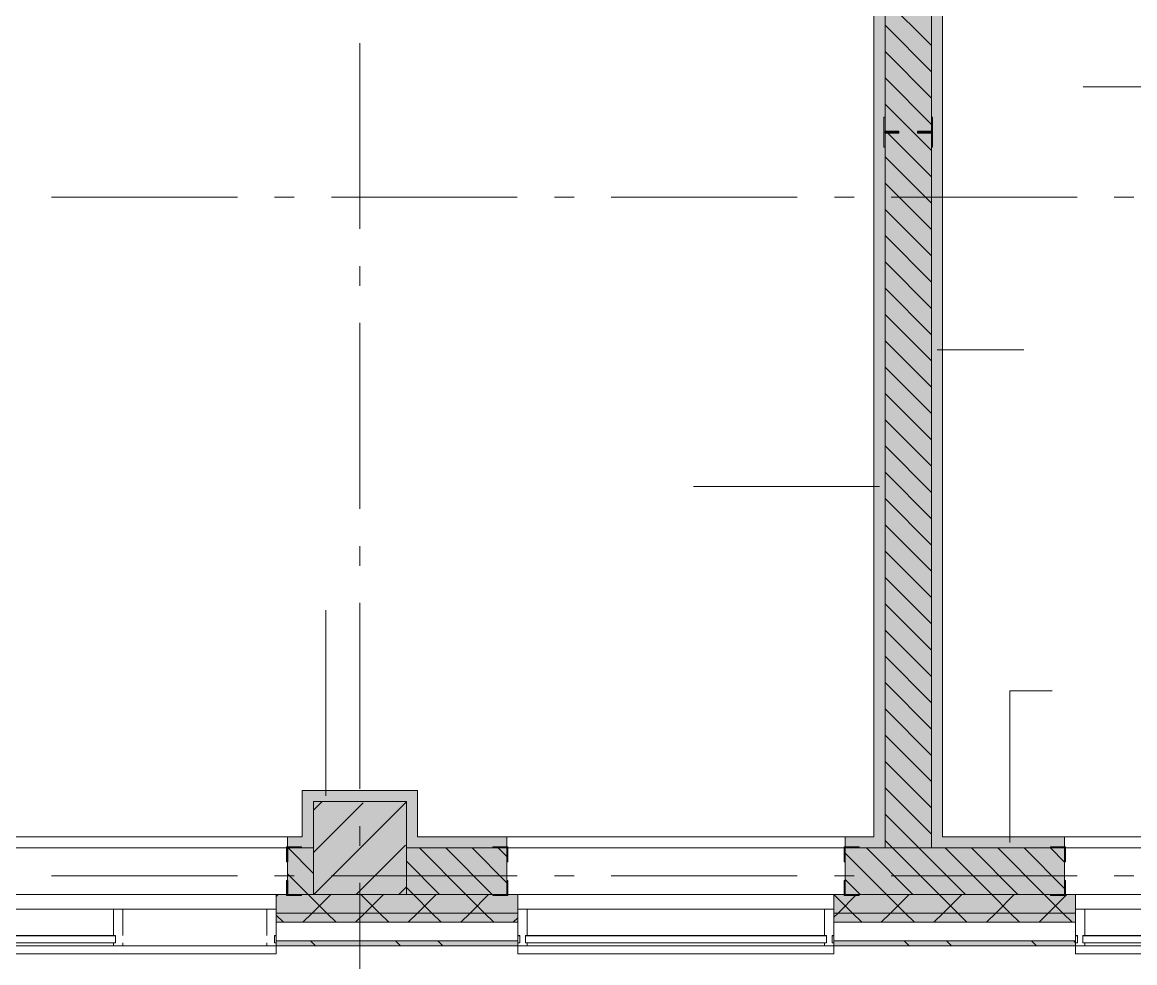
# Model space of a CAD drawing. Header units: millimetres. Extents: x -537608 to 253996, y -217170 to 186033.
# Drawn here: x -287293 to -281308, y 91054 to 96113 of the extents above; entities that cross this region are included whole.
import ezdxf

# ---------------------------------------------------------------- set-up
doc = ezdxf.new("R2010")
doc.units = ezdxf.units.MM
doc.layers.add('PDF _Геометрия', color=7, linetype='Continuous')
doc.layers.add('PDF _Сплошная заливка', color=7, linetype='Continuous', true_color=0xffffff)

msp = doc.modelspace()

# ---------------------------------------------------------------- hatches: boundary and pattern name
at = {"layer": 'PDF _Сплошная заливка', "transparency": 33554559}
for points in [[(-282651.1793, 91671.2676), (-282401.1869, 91671.2676), (-282401.1869, 99171.2642), (-282651.1793, 99171.2642), (-282651.1793, 91869.1886)], [(-285726.1825, 91421.2666), (-285226.1806, 91421.2666), (-285226.1806, 91921.2686), (-285726.1825, 91921.2686), (-285726.1825, 91869.1886)]]:
    msp.add_hatch(color=256, dxfattribs=at).paths.add_polyline_path(points)
at = {"layer": 'PDF _Сплошная заливка', "true_color": 0xff7d7d, "transparency": 33554559}
for points in [[(-282401.1869, 91731.2661), (-282341.1798, 91731.2661), (-282341.1798, 98741.2656), (-282401.1869, 98741.2656), (-282401.1869, 92577.1358)], [(-285226.1806, 91921.2686), (-285226.1806, 91981.2671), (-285786.181, 91981.2671), (-285786.181, 91921.2686), (-285726.1825, 91921.2686)], [(-285226.1806, 91731.2661), (-285166.182, 91731.2661), (-285166.182, 91981.2671), (-285226.1806, 91981.2671), (-285226.1806, 91869.1886)]]:
    msp.add_hatch(color=11, dxfattribs=at).paths.add_polyline_path(points)
h = msp.add_hatch(color=11, dxfattribs=at)
h.paths.add_polyline_path([(-285786.181, 91671.2676), (-285786.181, 91731.2661), (-285865.7369, 91731.2661), (-285865.7369, 91671.2676)], flags=0)
h.paths.add_polyline_path([(-287958.8642, 91671.2676), (-287685.7319, 91671.2676), (-287685.7319, 91731.2661), (-288226.1835, 91731.2661), (-288226.1835, 91671.2676)], flags=0)
h = msp.add_hatch(color=11, dxfattribs=at)
h.paths.add_polyline_path([(-282711.1864, 91671.2676), (-282711.1864, 91731.2661), (-282865.734, 91731.2661), (-282865.734, 91671.2676)], flags=0)
h.paths.add_polyline_path([(-285036.824, 91671.2676), (-284685.7376, 91671.2676), (-284685.7376, 91731.2661), (-285226.1806, 91731.2661), (-285226.1806, 91671.2676)], flags=0)
h = msp.add_hatch(color=11, dxfattribs=at)
h.paths.add_polyline_path([(-279786.1838, 91671.2676), (-279786.1838, 91731.2661), (-279865.7397, 91731.2661), (-279865.7397, 91671.2676)], flags=0)
h.paths.add_polyline_path([(-281697.3434, 91671.2676), (-281685.7347, 91671.2676), (-281685.7347, 91731.2661), (-282401.1869, 91731.2661), (-282401.1869, 91671.2676)], flags=0)
at = {"layer": 'PDF _Сплошная заливка', "transparency": 33554559}
h = msp.add_hatch(color=256, dxfattribs=at)
h.paths.add_polyline_path([(-233692.3661, 91421.2666), (-233626.193, 91421.2666), (-233626.193, 91671.2676), (-234066.1921, 91671.2676), (-234066.1921, 91421.2666)], flags=0)
h.paths.add_polyline_path([(-239119.0147, 91421.2666), (-238826.1914, 91421.2666), (-238826.1914, 91671.2676), (-239126.1905, 91671.2676), (-239126.1905, 91421.2666)], flags=0)
h.paths.add_polyline_path([(-235886.1913, 91421.2666), (-235886.1913, 91671.2676), (-237006.1922, 91671.2676), (-237006.1922, 91421.2666), (-236196.9723, 91421.2666)], flags=0)
h.paths.add_polyline_path([(-243293.3633, 91421.2666), (-243176.191, 91421.2666), (-243176.191, 91671.2676), (-243565.7421, 91671.2676), (-243565.7421, 91421.2666)], flags=0)
h.paths.add_polyline_path([(-241826.1901, 91421.2666), (-241826.1901, 91671.2676), (-242126.1913, 91671.2676), (-242126.1913, 91421.2666), (-242041.0592, 91421.2666)], flags=0)
h.paths.add_polyline_path([(-240006.1909, 91421.2666), (-239626.1902, 91421.2666), (-239626.1902, 91671.2676), (-240006.1909, 91671.2676), (-240006.1909, 91515.2129)], flags=0)
h.paths.add_polyline_path([(-242676.189, 91421.2666), (-242626.1889, 91421.2666), (-242626.1889, 91671.2676), (-242676.189, 91671.2676), (-242676.189, 91571.9777)], flags=0)
h.paths.add_polyline_path([(-246565.7407, 91421.2666), (-246176.1896, 91421.2666), (-246176.1896, 91671.2676), (-246565.7407, 91671.2676), (-246565.7407, 91515.2129)], flags=0)
h.paths.add_polyline_path([(-245385.7414, 91421.2666), (-245385.7414, 91671.2676), (-245676.192, 91671.2676), (-245676.192, 91421.2666)], flags=0)
h.paths.add_polyline_path([(-248720.0118, 91421.2666), (-248385.7443, 91421.2666), (-248385.7443, 91671.2676), (-249565.7436, 91671.2676), (-249565.7436, 91421.2666), (-249137.4437, 91421.2666)], flags=0)
h.paths.add_polyline_path([(-252476.9243, 91421.2666), (-252176.1868, 91421.2666), (-252176.1868, 91671.2676), (-252565.7423, 91671.2676), (-252565.7423, 91421.2666)], flags=0)
h.paths.add_polyline_path([(-251385.7429, 91421.2666), (-251385.7429, 91671.2676), (-251676.1892, 91671.2676), (-251676.1892, 91421.2666), (-251642.052, 91421.2666)], flags=0)
h.paths.add_polyline_path([(-255565.7409, 91421.2666), (-255176.1898, 91421.2666), (-255176.1898, 91671.2676), (-255565.7409, 91671.2676), (-255565.7409, 91515.2129)], flags=0)
h.paths.add_polyline_path([(-257486.1367, 91421.2666), (-257385.7402, 91421.2666), (-257385.7402, 91671.2676), (-258565.7395, 91671.2676), (-258565.7395, 91421.2666), (-258321.009, 91421.2666)], flags=0)
h.paths.add_polyline_path([(-254385.7415, 91421.2666), (-254385.7415, 91671.2676), (-254676.1879, 91671.2676), (-254676.1879, 91421.2666), (-254564.0965, 91421.2666)], flags=0)
h.paths.add_polyline_path([(-261243.0492, 91421.2666), (-261176.187, 91421.2666), (-261176.187, 91671.2676), (-261565.7382, 91671.2676), (-261565.7382, 91421.2666)], flags=0)
h.paths.add_polyline_path([(-260385.7388, 91421.2666), (-260385.7388, 91671.2676), (-260676.1851, 91671.2676), (-260676.1851, 91421.2666), (-260408.1812, 91421.2666)], flags=0)
h.paths.add_polyline_path([(-264176.1857, 91421.2666), (-264176.1857, 91671.2676), (-264565.7411, 91671.2676), (-264565.7411, 91421.2666)], flags=0)
h.paths.add_polyline_path([(-266669.6977, 91421.2666), (-266385.7404, 91421.2666), (-266385.7404, 91671.2676), (-267560.7406, 91671.2676), (-267560.7406, 91421.2666), (-267504.57, 91421.2666)], flags=0)
h.paths.add_polyline_path([(-263676.1881, 91421.2666), (-263385.7374, 91421.2666), (-263385.7374, 91671.2676), (-263676.1881, 91671.2676), (-263676.1881, 91506.6485)], flags=0)
h.paths.add_polyline_path([(-269380.7398, 91421.2666), (-269380.7398, 91671.2676), (-269676.1853, 91671.2676), (-269676.1853, 91421.2666), (-269591.7422, 91421.2666)], flags=0)
h.paths.add_polyline_path([(-270176.1872, 91421.2666), (-270176.1872, 91671.2676), (-270566.3541, 91671.2676), (-270566.3541, 91421.2666), (-270426.6102, 91421.2666)], flags=0)
h.paths.add_polyline_path([(-273348.6546, 91421.2666), (-273176.1859, 91421.2666), (-273176.1859, 91671.2676), (-273565.737, 91671.2676), (-273565.737, 91421.2666)], flags=0)
h.paths.add_polyline_path([(-275676.1826, 91421.2666), (-275385.7362, 91421.2666), (-275385.7362, 91671.2676), (-275676.1826, 91671.2676)], flags=0)
h.paths.add_polyline_path([(-272386.3534, 91421.2666), (-272386.3534, 91671.2676), (-272676.184, 91671.2676), (-272676.184, 91421.2666), (-272513.7824, 91421.2666)], flags=0)
h.paths.add_polyline_path([(-276226.1847, 91421.2666), (-276176.1845, 91421.2666), (-276176.1845, 91671.2676), (-276226.1847, 91671.2676), (-276226.1847, 91555.6756)], flags=0)
h.paths.add_polyline_path([(-276865.7367, 91421.2666), (-276726.1823, 91421.2666), (-276726.1823, 91671.2676), (-276865.7367, 91671.2676), (-276865.7367, 91515.2129)], flags=0)
h.paths.add_polyline_path([(-281685.7347, 91421.2666), (-281685.7347, 91671.2676), (-282865.734, 91671.2676), (-282865.734, 91421.2666), (-281697.3434, 91421.2666)], flags=0)
h.paths.add_polyline_path([(-279865.7397, 91421.2666), (-279726.1853, 91421.2666), (-279726.1853, 91671.2676), (-279865.7397, 91671.2676), (-279865.7397, 91515.2129)], flags=0)
h.paths.add_polyline_path([(-278685.7403, 91421.2666), (-278685.7403, 91671.2676), (-279226.1833, 91671.2676), (-279226.1833, 91421.2666), (-278775.3032, 91421.2666)], flags=0)
h.paths.add_polyline_path([(-284685.7376, 91421.2666), (-284685.7376, 91671.2676), (-285226.1806, 91671.2676), (-285226.1806, 91421.2666), (-285036.824, 91421.2666)], flags=0)
h.paths.add_polyline_path([(-285726.1825, 91421.2666), (-285726.1825, 91671.2676), (-285865.7369, 91671.2676), (-285865.7369, 91421.2666)], flags=0)
h.paths.add_polyline_path([(-288226.1835, 91421.2666), (-287685.7319, 91421.2666), (-287685.7319, 91671.2676), (-288226.1835, 91671.2676)], flags=0)
h.paths.add_polyline_path([(-288793.7365, 91421.2666), (-288726.1855, 91421.2666), (-288726.1855, 91671.2676), (-288865.7313, 91671.2676), (-288865.7313, 91421.2666)], flags=0)
h.paths.add_polyline_path([(-290880.9044, 91421.2666), (-290685.7348, 91421.2666), (-290685.7348, 91671.2676), (-291926.1806, 91671.2676), (-291926.1806, 91421.2666), (-291715.7767, 91421.2666)], flags=0)
h.paths.add_polyline_path([(-299626.1757, 91421.2666), (-299546.1806, 91421.2666), (-299546.1806, 91671.2676), (-299626.1757, 91671.2676), (-299626.1757, 91455.7484)], flags=0)
h.paths.add_polyline_path([(-300126.1777, 91421.2666), (-300126.1777, 91671.2676), (-300803.6776, 91671.2676), (-300803.6776, 91421.2666), (-300481.9058, 91421.2666)], flags=0)
h.paths.add_polyline_path([(-304238.8097, 91421.2666), (-304126.1758, 91421.2666), (-304126.1758, 91671.2676), (-307138.3387, 91671.2676), (-307138.3387, 91421.2666), (-305073.682, 91421.2666)], flags=0)
h.paths.add_polyline_path([(-301803.6815, 91421.2666), (-301803.6815, 91671.2676), (-303626.1825, 91671.2676), (-303626.1825, 91421.2666), (-302151.6419, 91421.2666)], flags=0)
h.paths.add_polyline_path([(-308138.3338, 91421.2666), (-308138.3338, 91671.2676), (-308726.1763, 91671.2676), (-308726.1763, 91421.2666), (-308413.1627, 91421.2666)], flags=0)
h = msp.add_hatch(color=256, dxfattribs=at)
h.paths.add_polyline_path([(-214072.9389, 91321.2663), (-213276.196, 91321.2663), (-213276.196, 91421.2666), (-222460.9308, 91421.2666), (-222460.9308, 91321.2663), (-214907.808, 91321.2663)], flags=0)
h.paths.add_polyline_path([(-224160.9288, 91321.2663), (-224160.9288, 91421.2666), (-232001.1932, 91421.2666), (-232001.1932, 91321.2663), (-224926.2392, 91321.2663)], flags=0)
h.paths.add_polyline_path([(-232851.1922, 91321.2663), (-232851.1922, 91421.2666), (-234126.1928, 91421.2666), (-234126.1928, 91321.2663), (-233126.1932, 91321.2663)], flags=0)
h.paths.add_polyline_path([(-236196.9723, 91321.2663), (-235826.1928, 91321.2663), (-235826.1928, 91421.2666), (-237066.1908, 91421.2666), (-237066.1908, 91321.2663), (-236614.4085, 91321.2663)], flags=0)
h.paths.add_polyline_path([(-239953.8848, 91321.2663), (-238766.1908, 91321.2663), (-238766.1908, 91421.2666), (-240066.1915, 91421.2666), (-240066.1915, 91321.2663)], flags=0)
h.paths.add_polyline_path([(-243626.1884, 91321.2663), (-241766.1916, 91321.2663), (-241766.1916, 91421.2666), (-243626.1884, 91421.2666)], flags=0)
h.paths.add_polyline_path([(-245380.5355, 91321.2663), (-245326.1907, 91321.2663), (-245326.1907, 91421.2666), (-246626.1914, 91421.2666), (-246626.1914, 91321.2663), (-245797.9674, 91321.2663)], flags=0)
h.paths.add_polyline_path([(-249626.19, 91321.2663), (-248326.1893, 91321.2663), (-248326.1893, 91421.2666), (-249626.19, 91421.2666)], flags=0)
h.paths.add_polyline_path([(-254564.0965, 91321.2663), (-254326.1866, 91321.2663), (-254326.1866, 91421.2666), (-255626.1873, 91421.2666), (-255626.1873, 91321.2663), (-254981.5283, 91321.2663)], flags=0)
h.paths.add_polyline_path([(-251326.1879, 91321.2663), (-251326.1879, 91421.2666), (-252626.1886, 91421.2666), (-252626.1886, 91321.2663), (-251642.052, 91321.2663)], flags=0)
h.paths.add_polyline_path([(-257486.1367, 91321.2663), (-257326.1894, 91321.2663), (-257326.1894, 91421.2666), (-258626.1859, 91421.2666), (-258626.1859, 91321.2663), (-258321.009, 91321.2663)], flags=0)
h.paths.add_polyline_path([(-260825.613, 91321.2663), (-260326.1881, 91321.2663), (-260326.1881, 91421.2666), (-261626.1888, 91421.2666), (-261626.1888, 91321.2663), (-261243.0492, 91321.2663)], flags=0)
h.paths.add_polyline_path([(-264626.1874, 91321.2663), (-263326.1867, 91321.2663), (-263330.2213, 91421.2666), (-264626.1874, 91421.2666)], flags=0)
h.paths.add_polyline_path([(-266326.1853, 91321.2663), (-266326.1853, 91421.2666), (-267621.1869, 91421.2666), (-267621.1869, 91321.2663), (-266669.6977, 91321.2663)], flags=0)
h.paths.add_polyline_path([(-269591.7422, 91321.2663), (-269321.1849, 91321.2663), (-269321.1849, 91421.2666), (-270626.8047, 91421.2666), (-270626.8047, 91321.2663), (-270009.1741, 91321.2663)], flags=0)
h.paths.add_polyline_path([(-272513.7824, 91321.2663), (-272326.8026, 91321.2663), (-272326.8026, 91421.2666), (-273626.1833, 91421.2666), (-273626.1833, 91321.2663), (-273348.6546, 91321.2663)], flags=0)
h.paths.add_polyline_path([(-279192.735, 91321.2663), (-278626.181, 91321.2663), (-278626.181, 91421.2666), (-279926.186, 91421.2666), (-279926.186, 91321.2663), (-279610.1755, 91321.2663)], flags=0)
h.paths.add_polyline_path([(-276926.1831, 91321.2663), (-275326.1855, 91321.2663), (-275326.1855, 91421.2666), (-276926.1831, 91421.2666)], flags=0)
h.paths.add_polyline_path([(-281626.184, 91321.2663), (-281626.184, 91421.2666), (-282926.1804, 91421.2666), (-282926.1804, 91321.2663), (-281697.3434, 91321.2663)], flags=0)
h.paths.add_polyline_path([(-284626.1869, 91321.2663), (-284626.1869, 91421.2666), (-285926.1833, 91421.2666), (-285926.1833, 91321.2663), (-285036.824, 91321.2663)], flags=0)
h.paths.add_polyline_path([(-287626.1812, 91321.2663), (-287626.1812, 91421.2666), (-288926.1776, 91421.2666), (-288926.1776, 91321.2663), (-287958.8642, 91321.2663)], flags=0)
h.paths.add_polyline_path([(-290880.9044, 91321.2663), (-290626.1842, 91321.2663), (-290626.1842, 91421.2666), (-291926.1806, 91421.2666), (-291926.1806, 91321.2663), (-291715.7767, 91321.2663)], flags=0)
h.paths.add_polyline_path([(-304238.8097, 91321.2663), (-301741.177, 91321.2663), (-301741.177, 91421.2666), (-307200.8346, 91421.2666), (-307200.8346, 91321.2663), (-305073.682, 91321.2663)], flags=0)
h.paths.add_polyline_path([(-299626.1757, 91321.2663), (-299566.1772, 91321.2663), (-299566.1772, 91421.2666), (-300866.1822, 91421.2666), (-300866.1822, 91321.2663), (-299647.0335, 91321.2663)], flags=0)
h.paths.add_polyline_path([(-310082.8987, 91321.2663), (-308075.8379, 91321.2663), (-308075.8379, 91421.2666), (-317076.174, 91421.2666), (-317076.174, 91321.2663), (-311752.6347, 91321.2663)], flags=0)
h = msp.add_hatch(color=256, dxfattribs=at)
h.paths.add_polyline_path([(-213176.1955, 91271.2661), (-213176.1955, 91321.2663), (-222460.9308, 91321.2663), (-222460.9308, 91271.2661), (-213238.0699, 91271.2661)], flags=0)
h.paths.add_polyline_path([(-225761.1072, 91271.2661), (-224160.9288, 91271.2661), (-224160.9288, 91321.2663), (-232001.1932, 91321.2663), (-232001.1932, 91271.2661), (-226595.9773, 91271.2661)], flags=0)
h.paths.add_polyline_path([(-233274.93, 91271.2661), (-232851.1922, 91271.2661), (-232851.1922, 91321.2663), (-234126.1928, 91321.2663), (-234126.1928, 91271.2661), (-233692.3661, 91271.2661)], flags=0)
h.paths.add_polyline_path([(-237031.8425, 91271.2661), (-235826.1928, 91271.2661), (-235826.1928, 91321.2663), (-237066.1908, 91321.2663), (-237066.1908, 91271.2661)], flags=0)
h.paths.add_polyline_path([(-239119.0147, 91271.2661), (-238766.1908, 91271.2661), (-238766.1908, 91321.2663), (-240066.1915, 91321.2663), (-240066.1915, 91271.2661), (-239536.4508, 91271.2661)], flags=0)
h.paths.add_polyline_path([(-242041.0592, 91271.2661), (-241766.1916, 91271.2661), (-241766.1916, 91321.2663), (-243626.1884, 91321.2663), (-243626.1884, 91271.2661), (-242458.491, 91271.2661)], flags=0)
h.paths.add_polyline_path([(-245797.9674, 91271.2661), (-245326.1907, 91271.2661), (-245326.1907, 91321.2663), (-246626.1914, 91321.2663), (-246626.1914, 91271.2661), (-246215.4035, 91271.2661)], flags=0)
h.paths.add_polyline_path([(-248720.0118, 91271.2661), (-248326.1893, 91271.2661), (-248326.1893, 91321.2663), (-249626.19, 91321.2663), (-249626.19, 91271.2661), (-249137.4437, 91271.2661)], flags=0)
h.paths.add_polyline_path([(-252626.1886, 91271.2661), (-251326.1879, 91271.2661), (-251326.1879, 91321.2663), (-252626.1886, 91321.2663)], flags=0)
h.paths.add_polyline_path([(-257326.1894, 91271.2661), (-257326.1894, 91321.2663), (-258626.1859, 91321.2663), (-258626.1859, 91271.2661), (-257486.1367, 91271.2661)], flags=0)
h.paths.add_polyline_path([(-255626.1873, 91271.2661), (-254326.1866, 91271.2661), (-254326.1866, 91321.2663), (-255626.1873, 91321.2663)], flags=0)
h.paths.add_polyline_path([(-261243.0492, 91271.2661), (-260326.1881, 91271.2661), (-260326.1881, 91321.2663), (-261626.1888, 91321.2663), (-261626.1888, 91271.2661)], flags=0)
h.paths.add_polyline_path([(-267621.1869, 91271.2661), (-266326.1853, 91271.2661), (-266326.1853, 91321.2663), (-267621.1869, 91321.2663)], flags=0)
h.paths.add_polyline_path([(-263326.1867, 91271.2661), (-263330.2213, 91321.2663), (-264626.1874, 91321.2663), (-264626.1874, 91271.2661), (-263330.2213, 91271.2661)], flags=0)
h.paths.add_polyline_path([(-269321.1849, 91271.2661), (-269321.1849, 91321.2663), (-270626.8047, 91321.2663), (-270626.8047, 91271.2661), (-269591.7422, 91271.2661)], flags=0)
h.paths.add_polyline_path([(-272513.7824, 91271.2661), (-272326.8026, 91271.2661), (-272326.8026, 91321.2663), (-273626.1833, 91321.2663), (-273626.1833, 91271.2661), (-273348.6546, 91271.2661)], flags=0)
h.paths.add_polyline_path([(-275435.8268, 91271.2661), (-275326.1855, 91271.2661), (-275326.1855, 91321.2663), (-276926.1831, 91321.2663), (-276926.1831, 91271.2661), (-275853.2587, 91271.2661)], flags=0)
h.paths.add_polyline_path([(-279610.1755, 91271.2661), (-278626.181, 91271.2661), (-278626.181, 91321.2663), (-279926.186, 91321.2663), (-279926.186, 91271.2661)], flags=0)
h.paths.add_polyline_path([(-281626.184, 91271.2661), (-281626.184, 91321.2663), (-282926.1804, 91321.2663), (-282926.1804, 91271.2661), (-281697.3434, 91271.2661)], flags=0)
h.paths.add_polyline_path([(-285926.1833, 91271.2661), (-284626.1869, 91271.2661), (-284626.1869, 91321.2663), (-285926.1833, 91321.2663)], flags=0)
h.paths.add_polyline_path([(-290626.1842, 91271.2661), (-290626.1842, 91321.2663), (-291926.1806, 91321.2663), (-291926.1806, 91271.2661), (-290880.9044, 91271.2661)], flags=0)
h.paths.add_polyline_path([(-288376.296, 91271.2661), (-287626.1812, 91271.2661), (-287626.1812, 91321.2663), (-288926.1776, 91321.2663), (-288926.1776, 91271.2661), (-288793.7365, 91271.2661)], flags=0)
h.paths.add_polyline_path([(-300064.4654, 91271.2661), (-299566.1772, 91271.2661), (-299566.1772, 91321.2663), (-300866.1822, 91321.2663), (-300866.1822, 91271.2661), (-300481.9058, 91271.2661)], flags=0)
h.paths.add_polyline_path([(-303821.3779, 91271.2661), (-301741.177, 91271.2661), (-301741.177, 91321.2663), (-307200.8346, 91321.2663), (-307200.8346, 91271.2661), (-304238.8097, 91271.2661)], flags=0)
h.paths.add_polyline_path([(-308413.1627, 91271.2661), (-308075.8379, 91271.2661), (-308075.8379, 91321.2663), (-317126.1742, 91321.2663), (-317126.1742, 91271.2661), (-308830.5945, 91271.2661)], flags=0)
h = msp.add_hatch(color=256, dxfattribs=at)
h.paths.add_polyline_path([(-213126.1959, 91144.2677), (-213026.1966, 91144.2677), (-213026.1966, 91171.2657), (-222460.9308, 91171.2657), (-222460.9308, 91144.2677), (-213176.1955, 91144.2677)], flags=0)
h.paths.add_polyline_path([(-224926.2392, 91144.2677), (-224160.9288, 91144.2677), (-224160.9288, 91171.2657), (-232001.1932, 91171.2657), (-232001.1932, 91144.2677), (-226595.9773, 91144.2677)], flags=0)
h.paths.add_polyline_path([(-232851.1922, 91144.2677), (-232851.1922, 91171.2657), (-234126.1928, 91171.2657), (-234126.1928, 91144.2677), (-233274.93, 91144.2677)], flags=0)
h.paths.add_polyline_path([(-235826.1928, 91144.2677), (-235826.1928, 91171.2657), (-237066.1908, 91171.2657), (-237066.1908, 91144.2677), (-236614.4085, 91144.2677)], flags=0)
h.paths.add_polyline_path([(-238766.1908, 91144.2677), (-238766.1908, 91171.2657), (-240066.1915, 91171.2657), (-240066.1915, 91144.2677), (-239953.8848, 91144.2677)], flags=0)
h.paths.add_polyline_path([(-243626.1884, 91144.2677), (-241766.1916, 91144.2677), (-241766.1916, 91171.2657), (-243626.1884, 91171.2657), (-243626.1884, 91161.2415)], flags=0)
h.paths.add_polyline_path([(-245326.1907, 91144.2677), (-245326.1907, 91171.2657), (-246626.1914, 91171.2657), (-246626.1914, 91144.2677)], flags=0)
h.paths.add_polyline_path([(-249626.19, 91144.2677), (-248326.1893, 91144.2677), (-248326.1893, 91171.2657), (-249626.19, 91171.2657), (-249626.19, 91161.2415)], flags=0)
h.paths.add_polyline_path([(-254326.1866, 91144.2677), (-254326.1866, 91171.2657), (-255626.1873, 91171.2657), (-255626.1873, 91144.2677), (-254981.5283, 91144.2677)], flags=0)
h.paths.add_polyline_path([(-252626.1886, 91144.2677), (-251326.1879, 91144.2677), (-251326.1879, 91171.2657), (-252626.1886, 91171.2657), (-252626.1886, 91161.2415)], flags=0)
h.paths.add_polyline_path([(-258321.009, 91144.2677), (-257326.1894, 91144.2677), (-257326.1894, 91171.2657), (-258626.1859, 91171.2657), (-258626.1859, 91144.2677)], flags=0)
h.paths.add_polyline_path([(-260326.1881, 91144.2677), (-260326.1881, 91171.2657), (-261626.1888, 91171.2657), (-261626.1888, 91144.2677)], flags=0)
h.paths.add_polyline_path([(-263330.2213, 91144.2677), (-263326.1867, 91144.2677), (-263330.2213, 91171.2657), (-264626.1874, 91171.2657), (-264626.1874, 91144.2677)], flags=0)
h.paths.add_polyline_path([(-266669.6977, 91144.2677), (-266326.1853, 91144.2677), (-266326.1853, 91171.2657), (-267621.1869, 91171.2657), (-267621.1869, 91144.2677)], flags=0)
h.paths.add_polyline_path([(-269321.1849, 91144.2677), (-269321.1849, 91171.2657), (-270626.8047, 91171.2657), (-270626.8047, 91144.2677), (-270009.1741, 91144.2677)], flags=0)
h.paths.add_polyline_path([(-272326.8026, 91144.2677), (-272326.8026, 91171.2657), (-273626.1833, 91171.2657), (-273626.1833, 91144.2677), (-273348.6546, 91144.2677)], flags=0)
h.paths.add_polyline_path([(-275326.1855, 91144.2677), (-275326.1855, 91171.2657), (-276926.1831, 91171.2657), (-276926.1831, 91144.2677), (-276688.131, 91144.2677)], flags=0)
h.paths.add_polyline_path([(-278626.181, 91144.2677), (-278626.181, 91171.2657), (-279926.186, 91171.2657), (-279926.186, 91144.2677)], flags=0)
h.paths.add_polyline_path([(-284626.1869, 91144.2677), (-284626.1869, 91171.2657), (-285926.1833, 91171.2657), (-285926.1833, 91144.2677), (-285036.824, 91144.2677)], flags=0)
h.paths.add_polyline_path([(-281697.3434, 91144.2677), (-281626.184, 91144.2677), (-281626.184, 91171.2657), (-282926.1804, 91171.2657), (-282926.1804, 91144.2677)], flags=0)
h.paths.add_polyline_path([(-288376.296, 91144.2677), (-287626.1812, 91144.2677), (-287626.1812, 91171.2657), (-288926.1776, 91171.2657), (-288926.1776, 91144.2677)], flags=0)
h.paths.add_polyline_path([(-290626.1842, 91144.2677), (-290626.1842, 91171.2657), (-291926.1806, 91171.2657), (-291926.1806, 91144.2677), (-291715.7767, 91144.2677)], flags=0)
h.paths.add_polyline_path([(-303403.9461, 91144.2677), (-301741.177, 91144.2677), (-301741.177, 91171.2657), (-307200.8346, 91171.2657), (-307200.8346, 91144.2677), (-305073.682, 91144.2677)], flags=0)
h.paths.add_polyline_path([(-300866.1822, 91144.2677), (-299566.1772, 91144.2677), (-299566.1772, 91171.2657), (-300866.1822, 91171.2657), (-300866.1822, 91161.2415)], flags=0)
h.paths.add_polyline_path([(-310082.8987, 91144.2677), (-308075.8379, 91144.2677), (-308075.8379, 91171.2657), (-317253.1726, 91171.2657), (-317253.1726, 91144.2677), (-311752.6347, 91144.2677)], flags=0)

# ---------------------------------------------------------------- linework, layer by layer
at = {"layer": 'PDF _Геометрия', "lineweight": 9}
for p, q in [((-282401.1869, 98741.2656), (-282401.1869, 91731.2661)), ((-282401.1869, 91731.2661), (-282401.1869, 98741.2656)), ((-282341.1798, 91731.2661), (-282341.1798, 98741.2656)), ((-282711.1864, 98541.2648), (-282711.1864, 91731.2661)), ((-282651.1793, 91671.2676), (-282651.1793, 98541.2648)), ((-282651.1793, 98541.2648), (-282651.1793, 91671.2676)), ((-282401.1869, 95987.7198), (-282651.1793, 96237.7208)), ((-282401.1869, 95846.3009), (-282651.1793, 96096.2976)), ((-282401.1869, 95704.8777), (-282651.1793, 95954.8787)), ((-282401.1869, 95563.4545), (-282651.1793, 95813.4555)), ((-282401.1869, 95422.0356), (-282651.1793, 95672.0365)), ((-282401.1869, 95280.6124), (-282651.1793, 95530.6134)), ((-282401.1869, 95139.1935), (-282651.1793, 95389.1901)), ((-282401.1869, 94997.7703), (-282651.1793, 95247.7712)), ((-282401.1869, 94856.3514), (-282651.1793, 95106.348)), ((-282401.1869, 94714.9282), (-282651.1793, 94964.9291)), ((-282401.1869, 94573.5049), (-282651.1793, 94823.5059)), ((-282401.1869, 94432.0861), (-282651.1793, 94682.087)), ((-282401.1869, 94290.6628), (-282651.1793, 94540.6638)), ((-282401.1869, 94149.2439), (-282651.1793, 94399.2449)), ((-282371.1833, 94350.2695), (-281905.0345, 94350.2695)), ((-282401.1869, 94007.8207), (-282651.1793, 94257.8217)), ((-282401.1869, 93866.4018), (-282651.1793, 94116.3985)), ((-282401.1869, 93724.9786), (-282651.1793, 93974.9795)), ((-282401.1869, 93583.5554), (-282651.1793, 93833.5564)), ((-282401.1869, 93442.1365), (-282651.1793, 93692.1374)), ((-282681.1828, 93615.8368), (-283681.1867, 93615.8368)), ((-282401.1869, 93300.7133), (-282651.1793, 93550.7143)), ((-282401.1869, 93159.2944), (-282651.1793, 93409.2953)), ((-282401.1869, 93017.8712), (-282651.1793, 93267.8721)), ((-282401.1869, 92876.4522), (-282651.1793, 93126.4489)), ((-285658.6831, 91951.2679), (-285658.6831, 92951.2674)), ((-282401.1869, 92735.0291), (-282651.1793, 92985.03)), ((-282401.1869, 92593.6101), (-282651.1793, 92843.6068)), ((-282401.1869, 92452.1869), (-282651.1793, 92702.1879)), ((-282401.1869, 92310.7637), (-282651.1793, 92560.7647)), ((-281979.475, 91701.2669), (-281979.475, 92517.1588)), ((-281979.475, 92517.1588), (-281752.5365, 92517.1588)), ((-282401.1869, 92169.3448), (-282651.1793, 92419.3458)), ((-282401.1869, 92027.9216), (-282651.1793, 92277.9226)), ((-282401.1869, 91886.5027), (-282651.1793, 92136.4994)), ((-282401.1869, 91745.0795), (-282651.1793, 91995.0804)), ((-285226.1806, 91981.2671), (-285786.181, 91981.2671)), ((-285786.181, 91981.2671), (-285786.181, 91921.2686)), ((-285166.182, 91981.2671), (-285226.1806, 91981.2671)), ((-285166.182, 91731.2661), (-285166.182, 91981.2671)), ((-285786.181, 91921.2686), (-285786.181, 91731.2661)), ((-285726.1825, 91875.0231), (-285679.9371, 91921.2686)), ((-285226.1806, 91921.2686), (-285726.1825, 91921.2686)), ((-285726.1825, 91921.2686), (-285726.1825, 91421.2666)), ((-285726.1825, 91646.9264), (-285458.5015, 91914.6073)), ((-285723.7454, 91421.2666), (-285226.1806, 91918.8272)), ((-285226.1806, 91421.2666), (-285226.1806, 91921.2686)), ((-282468.7897, 91671.2676), (-282651.1793, 91853.6573)), ((-287685.7319, 91731.2661), (-285865.7369, 91731.2661)), ((-285786.181, 91731.2661), (-285865.7369, 91731.2661)), ((-285865.7369, 91731.2661), (-285865.7369, 91671.2676)), ((-284685.7376, 91731.2661), (-285166.182, 91731.2661)), ((-284685.7376, 91671.2676), (-284685.7376, 91731.2661)), ((-284685.7376, 91731.2661), (-282865.734, 91731.2661)), ((-282711.1864, 91731.2661), (-282865.734, 91731.2661)), ((-282865.734, 91731.2661), (-282865.734, 91671.2676)), ((-282610.2129, 91671.2676), (-282651.1793, 91712.2383)), ((-282401.1869, 91671.2676), (-282401.1869, 91731.2661)), ((-282401.1869, 91731.2661), (-282401.1869, 91671.2676)), ((-281685.7347, 91731.2661), (-282341.1798, 91731.2661)), ((-281685.7347, 91671.2676), (-281685.7347, 91731.2661)), ((-281685.7347, 91731.2661), (-279865.7397, 91731.2661)), ((-287680.1859, 91671.2676), (-285871.6877, 91671.2676)), ((-285871.6877, 91671.2676), (-287680.1859, 91671.2676)), ((-285786.181, 91671.2676), (-285865.7369, 91671.2676)), ((-285865.7369, 91671.2676), (-285786.181, 91671.2676)), ((-285865.7369, 91671.2676), (-285865.7369, 91421.2666)), ((-285726.1825, 91534.5465), (-285862.9037, 91671.2676)), ((-285786.181, 91671.2676), (-285726.1825, 91671.2676)), ((-285726.1825, 91671.2676), (-285786.181, 91671.2676)), ((-285495.6442, 91421.2666), (-285230.4004, 91686.5105)), ((-284685.7376, 91671.2676), (-285226.1806, 91671.2676)), ((-285226.1806, 91671.2676), (-284685.7376, 91671.2676)), ((-284905.7952, 91421.2666), (-285155.7962, 91671.2676)), ((-284764.3721, 91421.2666), (-285014.373, 91671.2676)), ((-284685.7376, 91484.0468), (-284872.9498, 91671.2676)), ((-284685.7376, 91625.47), (-284731.5352, 91671.2676)), ((-284685.7376, 91421.2666), (-284685.7376, 91671.2676)), ((-284680.1829, 91671.2676), (-282870.7375, 91671.2676)), ((-282870.7375, 91671.2676), (-284680.1829, 91671.2676)), ((-282865.734, 91671.2676), (-282865.734, 91421.2666)), ((-282711.1864, 91671.2676), (-282865.734, 91671.2676)), ((-282865.734, 91671.2676), (-282711.1864, 91671.2676)), ((-282643.0583, 91421.2666), (-282865.734, 91643.9466)), ((-282501.6351, 91421.2666), (-282751.6361, 91671.2676)), ((-282651.1793, 91671.2676), (-282711.1864, 91671.2676)), ((-282711.1864, 91671.2676), (-282651.1793, 91671.2676)), ((-282651.1793, 91671.2676), (-282401.1869, 91671.2676)), ((-282360.2119, 91421.2666), (-282610.2129, 91671.2676)), ((-282218.7887, 91421.2666), (-282468.7897, 91671.2676)), ((-281685.7347, 91671.2676), (-282401.1869, 91671.2676)), ((-282401.1869, 91671.2676), (-281685.7347, 91671.2676)), ((-282077.3655, 91421.2666), (-282327.3665, 91671.2676)), ((-281935.9509, 91421.2666), (-282185.9519, 91671.2676)), ((-281794.5277, 91421.2666), (-282044.5286, 91671.2676)), ((-281685.7347, 91453.8969), (-281903.1055, 91671.2676)), ((-281685.7347, 91595.32), (-281761.6822, 91671.2676)), ((-281685.7347, 91421.2666), (-281685.7347, 91671.2676)), ((-281680.18, 91671.2676), (-279870.7345, 91671.2676)), ((-279870.7345, 91671.2676), (-281680.18, 91671.2676)), ((-285047.2185, 91421.2666), (-285226.1806, 91600.2331)), ((-285754.3259, 91421.2666), (-285865.7369, 91532.6777)), ((-285267.5431, 91421.2666), (-285226.1806, 91462.6292)), ((-285188.6417, 91421.2666), (-285226.1806, 91458.8099)), ((-282784.473, 91421.2666), (-282865.734, 91502.5278)), ((-287626.1812, 91421.2666), (-285926.1833, 91421.2666)), ((-285926.1833, 91421.2666), (-287626.1812, 91421.2666)), ((-285926.1833, 91410.3684), (-285915.2807, 91421.2666)), ((-285726.1825, 91421.2666), (-285926.1833, 91421.2666)), ((-285926.1833, 91421.2666), (-285926.1833, 91321.2663)), ((-285865.7369, 91421.2666), (-285726.1825, 91421.2666)), ((-285654.3255, 91321.2663), (-285754.3259, 91421.2666)), ((-285732.4433, 91321.2663), (-285632.4429, 91421.2666)), ((-285726.1825, 91421.2666), (-285226.1806, 91421.2666)), ((-285371.4791, 91321.2663), (-285471.4795, 91421.2666)), ((-285449.5968, 91321.2663), (-285349.5965, 91421.2666)), ((-284626.1869, 91421.2666), (-285226.1806, 91421.2666)), ((-285226.1806, 91421.2666), (-284685.7376, 91421.2666)), ((-285088.6413, 91321.2663), (-285188.6417, 91421.2666)), ((-285166.759, 91321.2663), (-285066.7587, 91421.2666)), ((-284805.7949, 91321.2663), (-284905.7952, 91421.2666)), ((-284883.9126, 91321.2663), (-284783.9122, 91421.2666)), ((-284626.1869, 91421.2666), (-282926.1804, 91421.2666)), ((-282926.1804, 91421.2666), (-284626.1869, 91421.2666)), ((-284626.1869, 91321.2663), (-284626.1869, 91421.2666)), ((-281626.184, 91421.2666), (-282926.1804, 91421.2666)), ((-282926.1804, 91421.2666), (-282926.1804, 91321.2663)), ((-282825.8958, 91321.2663), (-282925.8961, 91421.2666)), ((-282904.0136, 91321.2663), (-282804.0131, 91421.2666)), ((-282865.734, 91421.2666), (-281685.7347, 91421.2666)), ((-282543.058, 91321.2663), (-282643.0583, 91421.2666)), ((-282621.1757, 91321.2663), (-282521.1753, 91421.2666)), ((-282260.2115, 91321.2663), (-282360.2119, 91421.2666)), ((-282338.3293, 91321.2663), (-282238.3289, 91421.2666)), ((-281977.3737, 91321.2663), (-282077.3655, 91421.2666)), ((-282055.4915, 91321.2663), (-281955.4911, 91421.2666)), ((-281694.5273, 91321.2663), (-281794.5277, 91421.2666)), ((-281772.645, 91321.2663), (-281672.6447, 91421.2666)), ((-281626.184, 91321.2663), (-281626.184, 91421.2666)), ((-281626.184, 91421.2666), (-279926.186, 91421.2666)), ((-279926.186, 91421.2666), (-281626.184, 91421.2666)), ((-286801.1781, 91341.2672), (-287576.181, 91341.2672)), ((-286751.1864, 91341.2672), (-286801.1781, 91341.2672)), ((-286801.1781, 91341.2672), (-286801.1781, 91201.265)), ((-285976.1835, 91341.2672), (-286751.1864, 91341.2672)), ((-286751.1864, 91201.265), (-286751.1864, 91341.2672)), ((-285926.1833, 91341.2672), (-285976.1835, 91341.2672)), ((-285976.1835, 91341.2672), (-285976.1835, 91201.265)), ((-285926.1833, 91201.265), (-285926.1833, 91341.2672)), ((-284576.1867, 91341.2672), (-284626.1869, 91341.2672)), ((-284626.1869, 91341.2672), (-284626.1869, 91201.265)), ((-284576.1867, 91201.265), (-284576.1867, 91341.2672)), ((-282976.1805, 91341.2672), (-284576.1867, 91341.2672)), ((-282926.1804, 91341.2672), (-282976.1805, 91341.2672)), ((-282976.1805, 91341.2672), (-282976.1805, 91201.265)), ((-282926.1804, 91201.265), (-282926.1804, 91341.2672)), ((-281576.1837, 91341.2672), (-281626.184, 91341.2672)), ((-281626.184, 91341.2672), (-281626.184, 91201.265)), ((-280801.1808, 91341.2672), (-281576.1837, 91341.2672)), ((-281576.1837, 91201.265), (-281576.1837, 91341.2672)), ((-285926.1833, 91321.2663), (-284626.1869, 91321.2663)), ((-285926.1833, 91321.2663), (-285926.1833, 91271.2661)), ((-285887.1631, 91271.2661), (-285926.1833, 91310.2819)), ((-285782.4435, 91271.2661), (-285732.4433, 91321.2663)), ((-285604.3253, 91271.2661), (-285654.3255, 91321.2663)), ((-285499.5971, 91271.2661), (-285449.5968, 91321.2663)), ((-285321.4789, 91271.2661), (-285371.4791, 91321.2663)), ((-285216.7592, 91271.2661), (-285166.759, 91321.2663)), ((-285038.6411, 91271.2661), (-285088.6413, 91321.2663)), ((-284933.9128, 91271.2661), (-284883.9126, 91321.2663)), ((-284755.7947, 91271.2661), (-284805.7949, 91321.2663)), ((-284651.075, 91271.2661), (-284626.1869, 91296.1543)), ((-284626.1869, 91271.2661), (-284626.1869, 91321.2663)), ((-282926.1804, 91299.0995), (-282904.0136, 91321.2663)), ((-282926.1804, 91321.2663), (-282926.1804, 91271.2661)), ((-282926.1804, 91321.2663), (-281626.184, 91321.2663)), ((-282775.8956, 91271.2661), (-282825.8958, 91321.2663)), ((-282671.1759, 91271.2661), (-282621.1757, 91321.2663)), ((-282493.0577, 91271.2661), (-282543.058, 91321.2663)), ((-282388.3295, 91271.2661), (-282338.3293, 91321.2663)), ((-282210.2113, 91271.2661), (-282260.2115, 91321.2663)), ((-282105.4917, 91271.2661), (-282055.4915, 91321.2663)), ((-281927.3736, 91271.2661), (-281977.3737, 91321.2663)), ((-281822.6453, 91271.2661), (-281772.645, 91321.2663)), ((-281644.5271, 91271.2661), (-281694.5273, 91321.2663)), ((-281626.184, 91271.2661), (-281626.184, 91321.2663)), ((-285926.1833, 91271.2661), (-284626.1869, 91271.2661)), ((-285926.1833, 91271.2661), (-285926.1833, 91171.2657)), ((-284626.1869, 91171.2657), (-284626.1869, 91271.2661)), ((-282926.1804, 91271.2661), (-282926.1804, 91171.2657)), ((-282926.1804, 91271.2661), (-281626.184, 91271.2661)), ((-281626.184, 91171.2657), (-281626.184, 91271.2661)), ((-286801.1781, 91161.2674), (-287576.181, 91161.2674)), ((-286801.1781, 91201.265), (-286791.1797, 91201.265)), ((-286791.1797, 91161.2674), (-286801.1781, 91161.2674)), ((-286801.1781, 91161.2674), (-286801.1781, 91144.2677)), ((-286791.1797, 91201.265), (-286791.1797, 91161.2674)), ((-286751.1864, 91144.2677), (-286751.1864, 91161.2415)), ((-285976.1835, 91161.2415), (-285976.1835, 91144.2677)), ((-285936.1816, 91161.2674), (-285936.1816, 91201.265)), ((-285936.1816, 91201.265), (-285926.1833, 91201.265)), ((-285926.1833, 91161.2674), (-285936.1816, 91161.2674)), ((-285926.1833, 91171.2657), (-284626.1869, 91171.2657)), ((-285926.1833, 91171.2657), (-285926.1833, 91144.2677)), ((-285926.1833, 91144.2677), (-285926.1833, 91161.2674)), ((-284626.1869, 91201.265), (-284616.18, 91201.265)), ((-284626.1869, 91144.2677), (-284626.1869, 91171.2657)), ((-284616.18, 91161.2674), (-284626.1869, 91161.2674)), ((-284626.1869, 91161.2674), (-284626.1869, 91144.2677)), ((-284616.18, 91201.265), (-284616.18, 91161.2674)), ((-284586.185, 91161.2674), (-284586.185, 91201.265)), ((-284586.185, 91201.265), (-284576.1867, 91201.265)), ((-284576.1867, 91161.2674), (-284586.185, 91161.2674)), ((-284576.1867, 91144.2677), (-284576.1867, 91161.2674)), ((-282976.1805, 91161.2674), (-284576.1867, 91161.2674)), ((-282976.1805, 91201.265), (-282966.1822, 91201.265)), ((-282966.1822, 91161.2674), (-282976.1805, 91161.2674)), ((-282976.1805, 91161.2674), (-282976.1805, 91144.2677)), ((-282966.1822, 91201.265), (-282966.1822, 91161.2674)), ((-282936.1872, 91161.2674), (-282936.1872, 91201.265)), ((-282936.1872, 91201.265), (-282926.1804, 91201.265)), ((-282926.1804, 91161.2674), (-282936.1872, 91161.2674)), ((-282926.1804, 91171.2657), (-282926.1804, 91144.2677)), ((-282926.1804, 91171.2657), (-281626.184, 91171.2657)), ((-282926.1804, 91144.2677), (-282926.1804, 91161.2674)), ((-281626.184, 91201.265), (-281616.1856, 91201.265)), ((-281626.184, 91144.2677), (-281626.184, 91171.2657)), ((-281616.1856, 91161.2674), (-281626.184, 91161.2674)), ((-281626.184, 91161.2674), (-281626.184, 91144.2677)), ((-281616.1856, 91201.265), (-281616.1856, 91161.2674)), ((-281586.1821, 91161.2674), (-281586.1821, 91201.265)), ((-281586.1821, 91201.265), (-281576.1837, 91201.265)), ((-281576.1837, 91161.2674), (-281586.1821, 91161.2674)), ((-280801.1808, 91161.2674), (-281576.1837, 91161.2674)), ((-281576.1837, 91144.2677), (-281576.1837, 91161.2674)), ((-286801.1781, 91144.2677), (-287576.181, 91144.2677)), ((-286801.1781, 91144.2677), (-286751.1864, 91144.2677)), ((-285976.1835, 91144.2677), (-286751.1864, 91144.2677)), ((-285976.1835, 91144.2677), (-285926.1833, 91144.2677)), ((-285926.1833, 91144.2677), (-284626.1869, 91144.2677)), ((-284626.1869, 91144.2677), (-284576.1867, 91144.2677)), ((-282976.1805, 91144.2677), (-284576.1867, 91144.2677)), ((-282976.1805, 91144.2677), (-282926.1804, 91144.2677)), ((-282926.1804, 91144.2677), (-281626.184, 91144.2677)), ((-281626.184, 91144.2677), (-281576.1837, 91144.2677)), ((-280801.1808, 91144.2677), (-281576.1837, 91144.2677))]:
    msp.add_line(p, q, dxfattribs=at)
at = {"layer": 'PDF _Геометрия', "color": 253, "lineweight": 9, "true_color": 0xaaaaaa}
for p, q in [((-285476.1816, 95000.9351), (-285476.1816, 96000.9347)), ((-281585.5878, 95765.027), (-280172.6733, 95765.027)), ((-286135.4417, 95171.2639), (-287135.4456, 95171.2639)), ((-285829.6104, 95171.2639), (-285935.4496, 95171.2639)), ((-284629.6144, 95171.2639), (-285629.6096, 95171.2639)), ((-284323.7831, 95171.2639), (-284429.6136, 95171.2639)), ((-283123.7784, 95171.2639), (-284123.7823, 95171.2639)), ((-282817.9471, 95171.2639), (-282923.7776, 95171.2639)), ((-281617.9424, 95171.2639), (-282617.9463, 95171.2639)), ((-281312.1111, 95171.2639), (-281417.9503, 95171.2639)), ((-285476.1816, 94695.0995), (-285476.1816, 94800.9343)), ((-285476.1816, 93495.0991), (-285476.1816, 94495.0987)), ((-285476.1816, 93189.2678), (-285476.1816, 93295.1027)), ((-285476.1816, 91989.2675), (-285476.1816, 92989.267)), ((-285476.1816, 91683.4361), (-285476.1816, 91789.2667)), ((-286135.4417, 91521.2671), (-287135.4456, 91521.2671)), ((-285829.6104, 91521.2671), (-285935.4496, 91521.2671)), ((-284629.6144, 91521.2671), (-285629.6096, 91521.2671)), ((-284323.7831, 91521.2671), (-284429.6136, 91521.2671)), ((-283123.7784, 91521.2671), (-284123.7823, 91521.2671)), ((-282817.9471, 91521.2671), (-282923.7776, 91521.2671)), ((-281617.9424, 91521.2671), (-282617.9463, 91521.2671)), ((-281312.1111, 91521.2671), (-281417.9503, 91521.2671)), ((-285476.1816, 90483.4358), (-285476.1816, 91483.4354)), ((-286791.1797, 91199.267), (-287586.1793, 91199.267)), ((-287576.181, 91201.265), (-286801.1781, 91201.265)), ((-285926.1833, 91199.267), (-285936.1816, 91199.267)), ((-284619.3835, 91199.267), (-284626.1869, 91199.267)), ((-282966.1822, 91199.267), (-284586.185, 91199.267)), ((-284576.1867, 91201.265), (-282976.1805, 91201.265)), ((-282926.1804, 91199.267), (-282936.1872, 91199.267)), ((-281616.1856, 91199.267), (-281626.184, 91199.267)), ((-280791.1824, 91199.267), (-281586.1821, 91199.267)), ((-281576.1837, 91201.265), (-280801.1808, 91201.265)), ((-285926.1833, 91101.2646), (-287626.1812, 91101.2646)), ((-285926.1833, 91144.2677), (-285926.1833, 91101.2646)), ((-284626.1869, 91101.2646), (-284626.1869, 91144.2677)), ((-282926.1804, 91101.2646), (-284626.1869, 91101.2646)), ((-282926.1804, 91144.2677), (-282926.1804, 91101.2646)), ((-281626.184, 91101.2646), (-281626.184, 91144.2677)), ((-279926.186, 91101.2646), (-281626.184, 91101.2646))]:
    msp.add_line(p, q, dxfattribs=at)
at = {"layer": 'PDF _Геометрия', "color": 253, "lineweight": 20, "true_color": 0xaaaaaa}
for p, q in [((-282651.1793, 95602.2421), (-282657.1817, 95602.2421)), ((-282657.1817, 95602.2421), (-282657.1817, 95521.2394)), ((-282651.1793, 95527.2418), (-282651.1793, 95602.2421)), ((-282395.1845, 95602.2421), (-282401.1869, 95602.2421)), ((-282401.1869, 95602.2421), (-282401.1869, 95527.2418)), ((-282395.1845, 95521.2394), (-282395.1845, 95602.2421)), ((-282576.179, 95527.2418), (-282651.1793, 95527.2418)), ((-282576.179, 95521.2394), (-282576.179, 95527.2418)), ((-282401.1869, 95527.2418), (-282476.1872, 95527.2418)), ((-282476.1872, 95527.2418), (-282476.1872, 95521.2394)), ((-282576.179, 95521.2394), (-282657.1817, 95521.2394)), ((-282657.1817, 95521.2394), (-282657.1817, 95440.241)), ((-282657.1817, 95521.2394), (-282576.179, 95521.2394)), ((-282651.1793, 95440.241), (-282651.1793, 95515.2412)), ((-282651.1793, 95515.2412), (-282576.179, 95515.2412)), ((-282576.179, 95515.2412), (-282576.179, 95521.2394)), ((-282395.1845, 95521.2394), (-282476.1872, 95521.2394)), ((-282476.1872, 95521.2394), (-282476.1872, 95515.2412)), ((-282476.1872, 95521.2394), (-282395.1845, 95521.2394)), ((-282476.1872, 95515.2412), (-282401.1869, 95515.2412)), ((-282401.1869, 95515.2412), (-282401.1869, 95440.241)), ((-282395.1845, 95440.241), (-282395.1845, 95521.2394)), ((-282657.1817, 95440.241), (-282651.1793, 95440.241)), ((-282401.1869, 95440.241), (-282395.1845, 95440.241)), ((-285789.7377, 91677.2657), (-285870.7318, 91677.2657)), ((-285870.7318, 91677.2657), (-285870.7318, 91596.2673)), ((-285864.738, 91596.2673), (-285864.738, 91671.2676)), ((-285864.738, 91671.2676), (-285789.7377, 91671.2676)), ((-285789.7377, 91671.2676), (-285789.7377, 91677.2657)), ((-284680.1829, 91677.2657), (-284761.1857, 91677.2657)), ((-284761.1857, 91677.2657), (-284761.1857, 91671.2676)), ((-284761.1857, 91671.2676), (-284686.1854, 91671.2676)), ((-284686.1854, 91671.2676), (-284686.1854, 91596.2673)), ((-284680.1829, 91596.2673), (-284680.1829, 91677.2657)), ((-282789.7348, 91677.2657), (-282870.7375, 91677.2657)), ((-282870.7375, 91677.2657), (-282870.7375, 91596.2673)), ((-282864.735, 91596.2673), (-282864.735, 91671.2676)), ((-282864.735, 91671.2676), (-282789.7348, 91671.2676)), ((-282789.7348, 91671.2676), (-282789.7348, 91677.2657)), ((-281680.18, 91677.2657), (-281761.1828, 91677.2657)), ((-281761.1828, 91677.2657), (-281761.1828, 91671.2676)), ((-281761.1828, 91671.2676), (-281686.1824, 91671.2676)), ((-281686.1824, 91671.2676), (-281686.1824, 91596.2673)), ((-281680.18, 91596.2673), (-281680.18, 91677.2657)), ((-285870.7318, 91596.2673), (-285864.738, 91596.2673)), ((-284686.1854, 91596.2673), (-284680.1829, 91596.2673)), ((-282870.7375, 91596.2673), (-282864.735, 91596.2673)), ((-281686.1824, 91596.2673), (-281680.18, 91596.2673)), ((-285864.738, 91496.267), (-285870.7318, 91496.267)), ((-285870.7318, 91496.267), (-285870.7318, 91415.2685)), ((-285864.738, 91421.2666), (-285864.738, 91496.267)), ((-284686.1854, 91496.267), (-284686.1854, 91421.2666)), ((-284680.1829, 91496.267), (-284686.1854, 91496.267)), ((-284680.1829, 91415.2685), (-284680.1829, 91496.267)), ((-282864.735, 91496.267), (-282870.7375, 91496.267)), ((-282870.7375, 91496.267), (-282870.7375, 91415.2685)), ((-282864.735, 91421.2666), (-282864.735, 91496.267)), ((-281686.1824, 91496.267), (-281686.1824, 91421.2666)), ((-281680.18, 91496.267), (-281686.1824, 91496.267)), ((-281680.18, 91415.2685), (-281680.18, 91496.267)), ((-285870.7318, 91415.2685), (-285789.7377, 91415.2685)), ((-285789.7377, 91421.2666), (-285864.738, 91421.2666)), ((-285789.7377, 91415.2685), (-285789.7377, 91421.2666)), ((-284686.1854, 91421.2666), (-284761.1857, 91421.2666)), ((-284761.1857, 91421.2666), (-284761.1857, 91415.2685)), ((-284761.1857, 91415.2685), (-284680.1829, 91415.2685)), ((-282870.7375, 91415.2685), (-282789.7348, 91415.2685)), ((-282789.7348, 91421.2666), (-282864.735, 91421.2666)), ((-282789.7348, 91415.2685), (-282789.7348, 91421.2666)), ((-281686.1824, 91421.2666), (-281761.1828, 91421.2666)), ((-281761.1828, 91421.2666), (-281761.1828, 91415.2685)), ((-281761.1828, 91415.2685), (-281680.18, 91415.2685))]:
    msp.add_line(p, q, dxfattribs=at)
at = {"layer": 'PDF _Геометрия', "color": 8, "lineweight": 9, "true_color": 0x787878}
for p, q in [((-285714.5996, 91144.2677), (-285741.5977, 91171.2657)), ((-285258.406, 91144.2677), (-285285.404, 91171.2657)), ((-285030.3049, 91144.2677), (-285057.3029, 91171.2657)), ((-282521.2184, 91144.2677), (-282548.2251, 91171.2657)), ((-282293.1259, 91144.2677), (-282320.1239, 91171.2657)), ((-281836.9236, 91144.2677), (-281863.9303, 91171.2657)), ((-281626.184, 91161.6205), (-281635.8292, 91171.2657))]:
    msp.add_line(p, q, dxfattribs=at)
at = {"layer": 'PDF _Сплошная заливка', "color": 11, "lineweight": 35, "true_color": 0xff7d7d, "transparency": 33554559}
for points in [[(-282651.1793, 91671.2676), (-282651.1793, 98541.2648), (-282711.1864, 91671.2676), (-282711.1864, 98541.2648)], [(-285726.1825, 91671.2676), (-285726.1825, 91921.2686), (-285786.181, 91671.2676), (-285786.181, 91921.2686)]]:
    msp.add_solid(points, dxfattribs=at)

doc.saveas('drawing.dxf')
